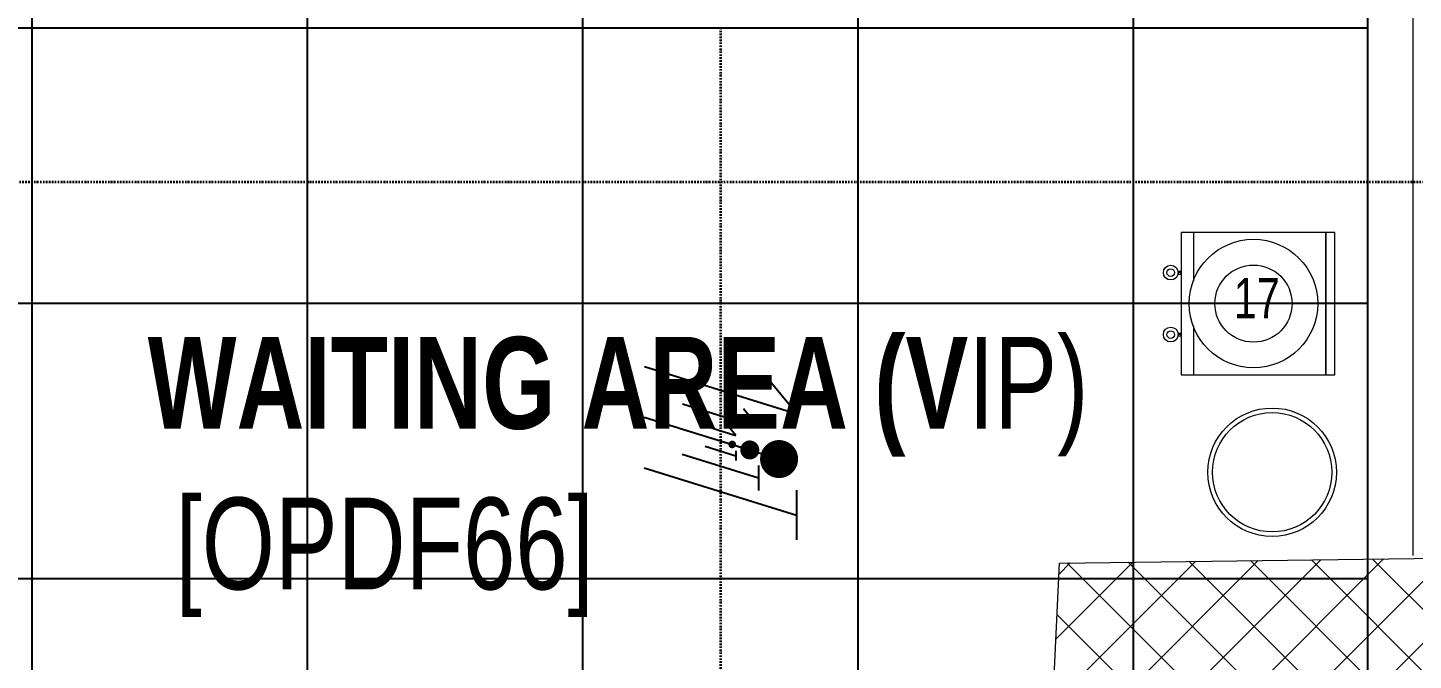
# Model space of a CAD drawing. Extents: x -12260 to 184725, y -29287 to 19916.
# Drawn here: x 10187 to 13206, y 1412 to 2790 of the extents above; entities that cross this region are included whole.
import ezdxf

# ---------------------------------------------------------------- set-up
doc = ezdxf.new("R2010")
doc.units = 0
doc.header["$LTSCALE"] = 0.25
doc.linetypes.add('DASHDOT', pattern=[25.4, 12.7, -6.35, 0, -6.35])
for name, color, linetype, lineweight in [('01-First Floor-FUR$0$72_EGR_BASE_TEXT', 252, 'Continuous', 5), ('01-First Floor-FUR$0$72_EGR_EQP_TAG', 142, 'Continuous', 5), ('01-First Floor-FUR$0$C-HYDR-CTCH', 251, 'Continuous', 5), ('01-First Floor-FUR$0$Hatch', 252, 'Continuous', 5), ('01-First Floor-FUR$0$LOADING', 253, 'Continuous', 5), ('01-First Floor-FUR$0$Walls', 251, 'Continuous', 5), ('E-LITE-CLNG-CNDT', 6, 'DASHDOT', 35), ('E-POWR-WIRE', 6, 'Continuous', 25), ('E-POWR-WIRE @ 100', 6, 'Continuous', 25), ('E-POWR-WIRE @ 20', 6, 'Continuous', 25), ('E-POWR-WIRE @ 50', 6, 'Continuous', 25)]:
    doc.layers.add(name, color=color, linetype=linetype, lineweight=lineweight)
doc.layers.add('01-First Floor-FUR$0$FALSE CEILING', color=251, linetype='Continuous')
doc.styles.add('01-First Floor-FUR$0$X3G_ENTITY_257CFD', font='swisscl.ttf', dxfattribs={"height": 200})
doc.styles.add('01-First Floor-FUR$0$X3G_ENTITY_9EC9', font='swisscl.ttf', dxfattribs={"height": 0.2})
doc.styles.add('01-First Floor-FUR$0$X3G_ENTITY_9F38', font='swisscl.ttf', dxfattribs={"height": 0.2})

# ---------------------------------------------------------------- blocks, each defined once
blk = doc.blocks.new('*U40')
for p, q in [((-1.658, 1.617), (1.663, 0.587)), ((1.663, 0.587), (1.004, 1.389)), ((-1.66, 0.515), (1.66, -0.515)), ((-1.663, -0.587), (1.658, -1.617)), ((1.659, -1.078), (1.657, -2.157))]:
    blk.add_line(p, q)
at = {"const_width": 0.414}
blk.add_lwpolyline([(1.278, -0.19, 1), (1.277, -0.604, 1)], format="xyb", close=True, dxfattribs=at)
blk = doc.blocks.new('*U912')
at = {"layer": 'E-POWR-WIRE @ 100', "xscale": 100, "yscale": 100, "zscale": 100}
blk.add_blockref('*U40', (11696.4, 1890), dxfattribs=at)
at = {"layer": 'E-POWR-WIRE @ 20', "xscale": 20, "yscale": 20, "zscale": 20}
blk.add_blockref('*U40', (11696.4, 1890), dxfattribs=at)
at = {"layer": 'E-POWR-WIRE @ 50', "xscale": 50, "yscale": 50, "zscale": 50}
blk.add_blockref('*U40', (11696.4, 1890), dxfattribs=at)
blk = doc.blocks.new('01-First Floor-FUR$0$WATER DISPENSER1')
at = {"layer": '01-First Floor-FUR$0$LOADING'}
for p, q in [((39.296, -0.3448), (39.1904, -0.3448)), ((39.5004, -0.3448), (39.3949, -0.3448))]:
    blk.add_line(p, q, dxfattribs=at)
blk.add_lwpolyline([(39.5004, -0.6333), (39.5004, -0.3183), (39.1904, -0.3183), (39.1904, -0.6333), (39.5004, -0.6333)], dxfattribs=at)
for points in [[(39.2749, -0.3183), (39.278, -0.3183), (39.278, -0.3118), (39.2749, -0.3118)], [(39.281, -0.3183), (39.278, -0.3183), (39.278, -0.3118), (39.281, -0.3118)], [(39.4098, -0.3183), (39.4129, -0.3183), (39.4129, -0.3118), (39.4098, -0.3118)], [(39.416, -0.3183), (39.4129, -0.3183), (39.4129, -0.3118), (39.416, -0.3118)], [(39.5004, -0.6333), (39.1904, -0.6333), (39.1904, -0.6529), (39.5004, -0.6529)]]:
    blk.add_lwpolyline(points, close=True, dxfattribs=at)
for centre, radius in [((39.278, -0.2956), 0.0161), ((39.278, -0.2956), 0.00834), ((39.4129, -0.2956), 0.0161), ((39.4129, -0.2956), 0.00834), ((39.3454, -0.4758), 0.14), ((39.3454, -0.4758), 0.084)]:
    blk.add_circle(centre, radius, dxfattribs=at)
blk = doc.blocks.new('01-First Floor-FUR$0$WM00001-P')
at = {"layer": '01-First Floor-FUR$0$LOADING'}
for radius in [0.14, 0.13]:
    blk.add_circle((0, 0), radius, dxfattribs=at)
blk = doc.blocks.new('01-First Floor-FUR')
at = {"layer": '01-First Floor-FUR$0$Hatch'}
h = blk.add_hatch(dxfattribs=at)
h.set_pattern_fill('ANSI37', color=256, scale=30)
h.set_pattern_definition([(45, (-1823.345, -13062.25), (-67.35192, 67.35192), []), (135, (-1823.345, -13062.25), (-67.35192, -67.35192), [])])
h.paths.add_polyline_path([(49129.3, 8855.6), (48525.4, 8847.5), (48529.3, 8559.1), (49133.2, 8567.2)])
h.paths.add_polyline_path([(41968.6, 8847.9), (41385, 8842.5), (41365.1, 8551.1), (41948.6, 8556.5)])
h.paths.add_polyline_path([(27591.6, 8840.5), (26992.5, 8836.4), (26986.8, 8543.4), (27585.9, 8547.5)])
h.paths.add_polyline_path([(34776.8, 8842.7), (34175.6, 8835.2), (34167.4, 8549.5), (34768.6, 8557)])
h.paths.add_polyline_path([(20372.4, 8849.8), (19765.9, 8827.9), (19780.4, 8535.4), (20386.9, 8557.2)])
h.paths.add_polyline_path([(13635.8, 8839.4), (12413.8, 8863.3), (12407.4, 8567.2), (13629.3, 8543.3)])
h.paths.add_polyline_path([(13649.8, 1639.3), (12434.8, 1623.6), (12421.4, 1331.2), (13636.4, 1346.9)])
h.paths.add_polyline_path([(13623.8, -5553.9), (12420.7, -5569.8), (12415, -5862.9), (13618.1, -5846.9)])
h.paths.add_polyline_path([(13642.3, -12752.6), (12445.6, -12764), (12448.4, -13058.5), (13645.1, -13047)])
h.paths.add_polyline_path([(6007.3, -12750.5), (5403.7, -12754.2), (5414.4, -13039.6), (6017.9, -13035.9)])
h.paths.add_polyline_path([(5991.8, -5552.5), (5395, -5550.9), (5394.9, -5852.1), (5991.7, -5853.6)])
h.paths.add_polyline_path([(6001.7, 1637.1), (5382.4, 1638.3), (5371.8, 1335.4), (5991.1, 1334.1)])
h.paths.add_polyline_path([(5978.4, 8816.5), (5377.7, 8830.9), (5374.1, 8541.3), (5974.8, 8526.8)])
h.paths.add_polyline_path([(-1220.7, 8814.6), (-1823.3, 8837.3), (-1821.5, 8549), (-1218.8, 8526.3)])
h.paths.add_polyline_path([(-1213, -5563.7), (-1815, -5570.7), (-1811.6, -5862.3), (-1209.6, -5855.3)])
h.paths.add_polyline_path([(-1195.5, -12758.3), (-1793.9, -12759.3), (-1789, -13060), (-1190.6, -13059)])
h.paths.add_polyline_path([(20391.2, -12745), (19785.5, -12758), (19791.3, -13059.2), (20396.9, -13046.2)])
h.paths.add_polyline_path([(20384.7, -5552.6), (19790.3, -5570.1), (19792.4, -5866.7), (20386.8, -5849.1)])
h.paths.add_polyline_path([(20376, 1655.5), (19777, 1647.8), (19781.1, 1347.6), (20380, 1355.3)])
h.paths.add_polyline_path([(27576.3, 1640.2), (26974.4, 1644.9), (26978.6, 1352.8), (27580.6, 1348.1)])
h.paths.add_polyline_path([(27580.1, -5542.5), (26976.2, -5560), (26989.7, -5860.1), (27589.8, -5839.1)])
h.paths.add_polyline_path([(27596.2, -12758.5), (26992.3, -12751.9), (26990, -13037.6), (27593.8, -13044.2)])
h.paths.add_polyline_path([(34794.7, -12748), (34197.4, -12762.6), (34206.4, -13062.3), (34803.7, -13047.7)])
h.paths.add_polyline_path([(34787.4, -5559.7), (34186.1, -5557.7), (34187.2, -5855), (34788.5, -5856.9)])
h.paths.add_polyline_path([(34750.9, 1644.2), (34170.1, 1648.9), (34189.8, 1359), (34770.6, 1354.3)])
h.paths.add_polyline_path([(41954.3, 1643.4), (41356.7, 1657.2), (41358.7, 1365.3), (41956.3, 1351.5)])
h.paths.add_polyline_path([(41955.3, -5555.1), (41386.9, -5562.7), (41388.7, -5856.9), (41957.1, -5849.3)])
h.paths.add_polyline_path([(41992.3, -12752.3), (41387.1, -12754.9), (41388.4, -13059.5), (41993.7, -13056.8)])
h.paths.add_polyline_path([(49166.6, -12752.8), (48578.6, -12736.7), (48565.4, -13043.9), (49153.3, -13060)])
h.paths.add_polyline_path([(49150.8, -5553.4), (48547.6, -5552.3), (48545.6, -5848.8), (49148.8, -5849.9)])
at = {"layer": '01-First Floor-FUR$0$C-HYDR-CTCH', "elevation": 0, "flags": 128}
blk.add_lwpolyline([(12434.8, 1623.6), (13649.8, 1639.3), (13636.4, 1346.9), (12421.4, 1331.2), (12434.8, 1623.6)], dxfattribs=at)
at = {"layer": '01-First Floor-FUR$0$FALSE CEILING', "linetype": 'Continuous'}
for p, q in [((10196.4, -810), (10196.4, 3760)), ((10796.4, -810), (10796.4, 3760)), ((11396.4, -810), (11396.4, 3760)), ((11996.4, -810), (11996.4, 3760)), ((12596.4, -810), (12596.4, 3760)), ((8396.4, 2790), (13106, 2790)), ((8396.4, 2190), (13106, 2190)), ((8396.4, 1590), (13106, 1590))]:
    blk.add_line(p, q, dxfattribs=at)
at = {"layer": '01-First Floor-FUR$0$FALSE CEILING'}
blk.add_lwpolyline([(9507.9, -810), (8396.4, 301.4), (8396.4, 3760), (13106, 3760), (13106, -810), (9507.9, -810)], dxfattribs=at)
at = {"layer": '01-First Floor-FUR$0$Walls'}
for p, q in [((13206, 1640), (13206, 5210)), ((13106, 1640), (13106, 3760))]:
    blk.add_line(p, q, dxfattribs=at)
at = {"layer": '01-First Floor-FUR$0$LOADING', "xscale": 1000, "yscale": 1000, "zscale": 1000, "rotation": 89.99999999999991}
blk.add_blockref('01-First Floor-FUR$0$WATER DISPENSER1', (12382, -37156.4, -0.1), dxfattribs=at)
at = {"layer": '01-First Floor-FUR$0$LOADING', "extrusion": (-2.24019e-05, -2.23861e-18, -1), "xscale": -1000, "yscale": 1000, "zscale": 1000, "rotation": 180}
blk.add_blockref('01-First Floor-FUR$0$WM00001-P', (-12898.5, 1821.5, -0.2), dxfattribs=at)
at = {"layer": '01-First Floor-FUR$0$72_EGR_BASE_TEXT', "char_height": 200, "attachment_point": 2}
for s, insert, style in [('{\\fSwis721 LtCn BT|b1|i0|c0|p34;WAITING AREA (V}IP)', (11473.3, 2116.2, 0), '01-First Floor-FUR$0$X3G_ENTITY_9EC9'), ('[OPDF66]', (10964.8, 1766.4), '01-First Floor-FUR$0$X3G_ENTITY_9F38')]:
    blk.add_mtext(s, dxfattribs=dict(at, insert=insert, style=style))
at = {"layer": '01-First Floor-FUR$0$72_EGR_EQP_TAG', "insert": (12864.9, 2244.5, -0.1), "char_height": 87.47, "attachment_point": 2, "style": '01-First Floor-FUR$0$X3G_ENTITY_257CFD'}
blk.add_mtext('17', dxfattribs=at)

msp = doc.modelspace()

# ---------------------------------------------------------------- linework, layer by layer
at = {"layer": 'E-LITE-CLNG-CNDT'}
msp.add_lwpolyline([(11696.4, 2790), (11696.4, 990)], dxfattribs=at)
at = {"layer": 'E-LITE-CLNG-CNDT', "elevation": 0}
msp.add_lwpolyline([(15706, 2453.7), (8273.4, 2453.7, -0.414214), (8173.4, 2553.7), (8173.4, 2768.9)], format="xyb", dxfattribs=at)

# ---------------------------------------------------------------- block references
at = {"layer": 'E-LITE-CLNG-CNDT'}
msp.add_blockref('01-First Floor-FUR', (0, 0), dxfattribs=at)
at = {"layer": 'E-POWR-WIRE'}
msp.add_blockref('*U912', (0, 0), dxfattribs=at)

doc.saveas('drawing.dxf')
